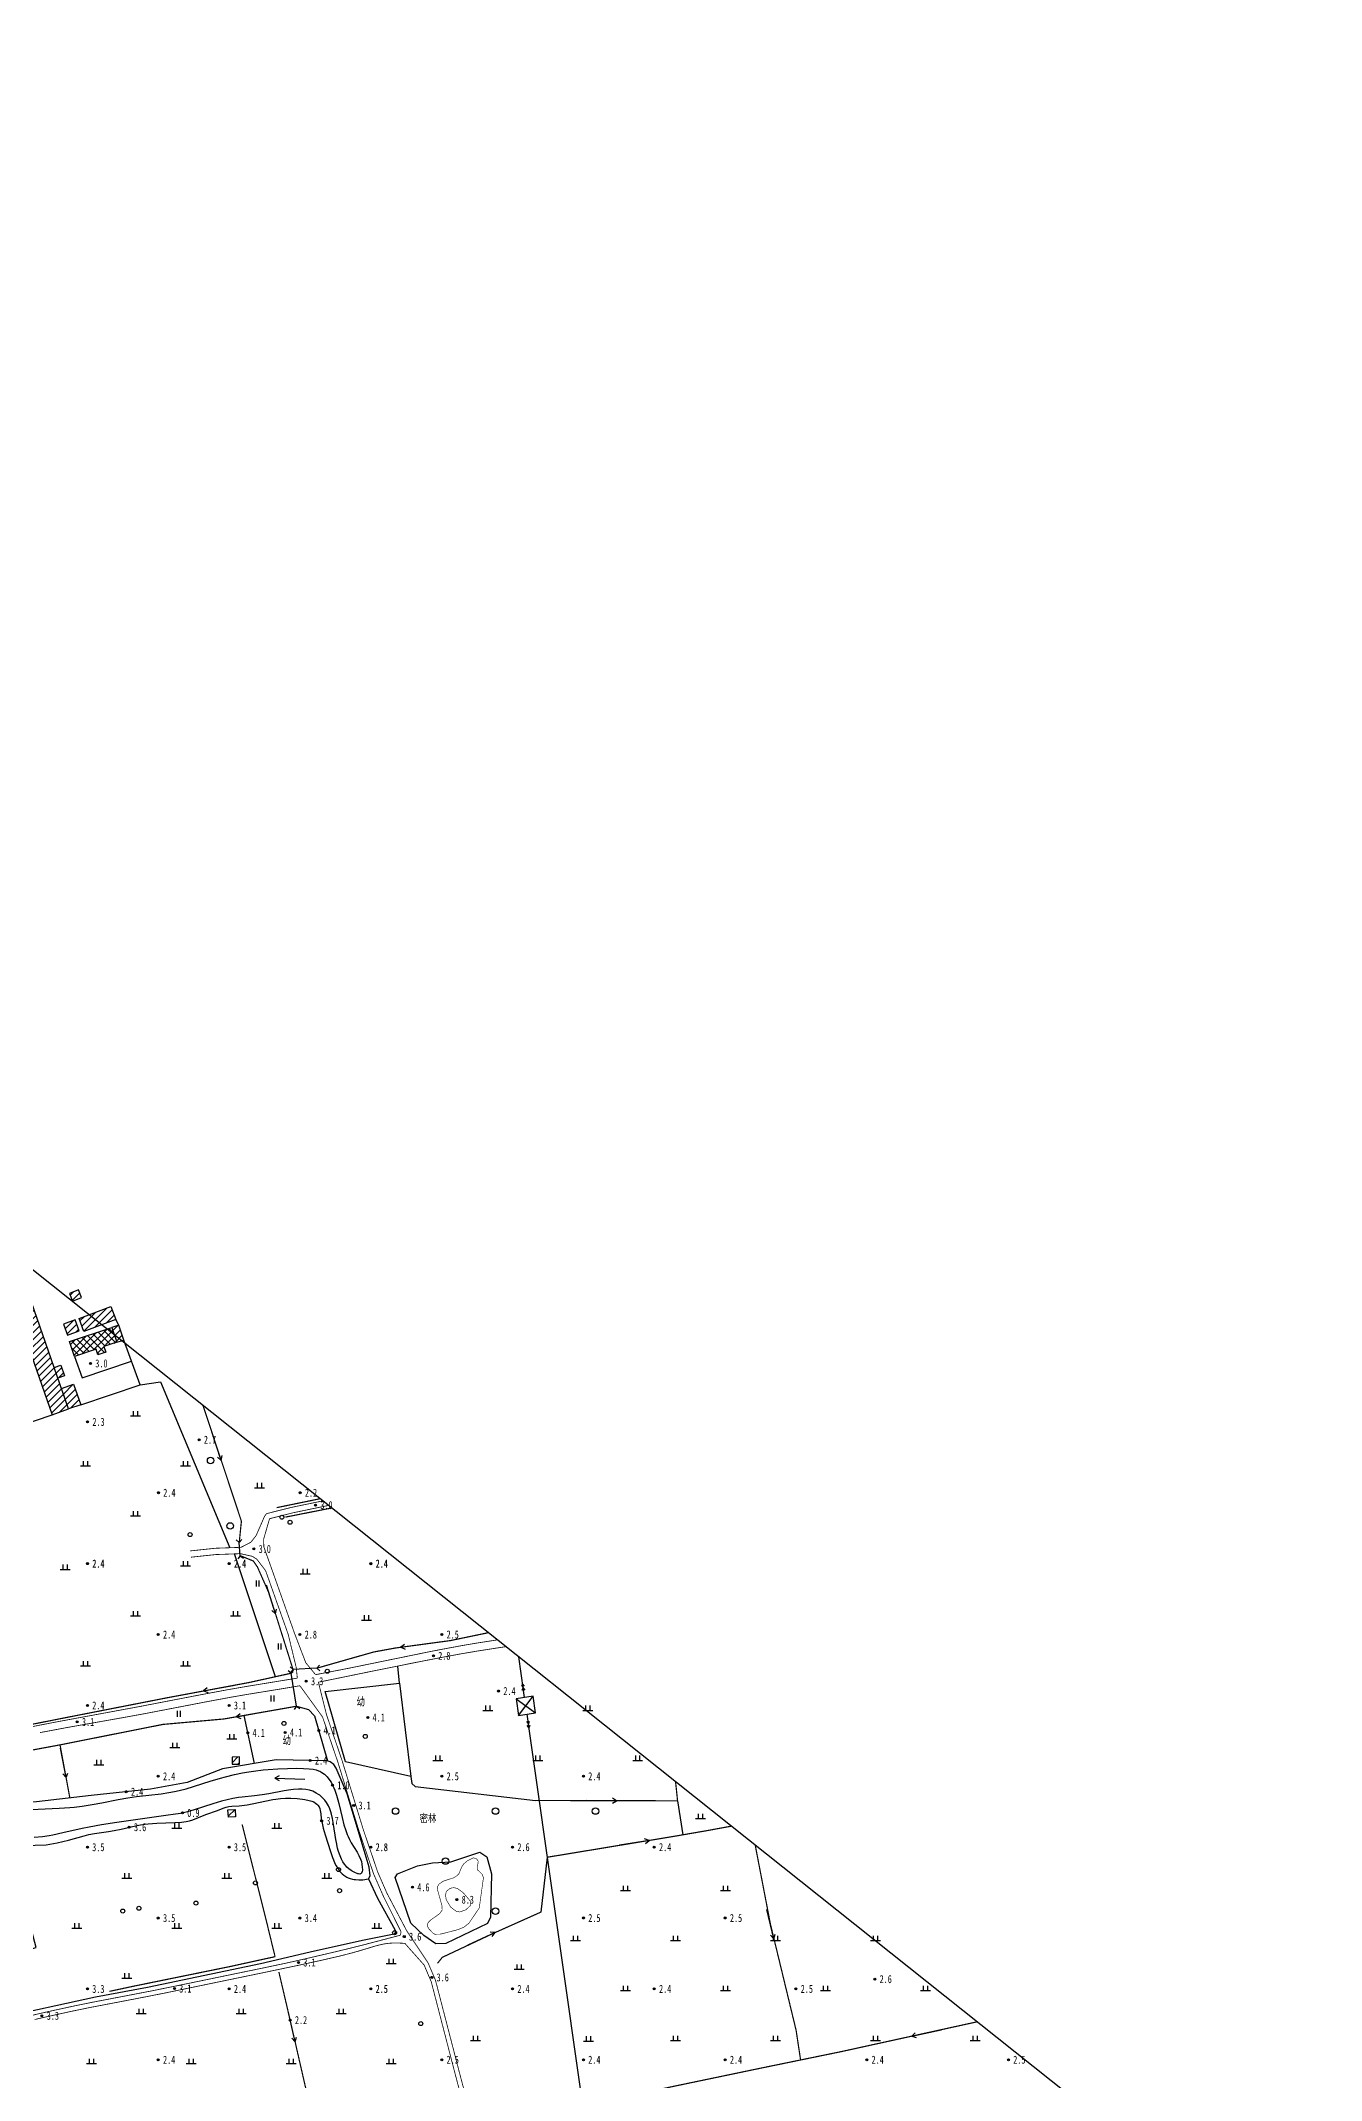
# Model space of a CAD drawing. Header units: metres. Extents: x 494039 to 619385, y 3351420 to 3402703.
# Drawn here: x 581857 to 582497, y 3397069 to 3398088 of the extents above; entities that cross this region are included whole.
import ezdxf
from ezdxf.enums import TextEntityAlignment as Align

# ---------------------------------------------------------------- set-up
doc = ezdxf.new("R2010")
doc.units = ezdxf.units.M
for name, pattern in [('2180', [0]), ('2450', [0]), ('4410a', [0]), ('8521', [0]), ('9610', [0])]:
    doc.linetypes.add(name, pattern=pattern)
for name, color, linetype in [('210100', 130, 'Continuous'), ('220200', 130, 'Continuous'), ('220900', 130, '2180'), ('261301', 141, 'Continuous'), ('310300', 8, 'Continuous'), ('310500', 8, 'Continuous'), ('380202', 8, '2450'), ('440100', 8, 'Continuous'), ('510301', 8, 'Continuous'), ('510303', 8, 'Continuous'), ('541000', 8, 'Continuous'), ('720100', 8, 'Continuous'), ('760201', 8, '8521'), ('810100', 8, '9610'), ('810302', 8, 'Continuous'), ('810501', 8, 'Continuous'), ('810502', 8, 'Continuous'), ('810600', 8, 'Continuous'), ('范围线', 8, 'Continuous')]:
    doc.layers.add(name, color=color, linetype=linetype)
doc.layers.add('710101', color=8, linetype='Continuous', lineweight=0)
pattern_1 = [(45, (0, 0), (-1.767766953, 1.767766953), [])]

# ---------------------------------------------------------------- blocks, each defined once
blk = doc.blocks.new('gc170')
at = {"linetype": 'Continuous'}
blk.add_circle((0, 0), 0.5, dxfattribs=at)
blk = doc.blocks.new('gu')
at = {"flags": 128}
for points in [[(3.75, 0), (-3.75, 0)], [(2.71, -0.6), (3.75, 0), (3.75, 0), (2.71, 0.6)]]:
    blk.add_lwpolyline(points, dxfattribs=at)
blk = doc.blocks.new('p_point')
for radius in [0.25, 0.2, 0.15, 0.1, 0.05]:
    blk.add_circle((0, 0), radius)
blk.add_point((0, 0))
blk = doc.blocks.new('vm')
at = {"linetype": 'Continuous'}
for p, q in [((1.25, 0), (-1.25, 0)), ((-0.5, 0), (-0.5, 1.3)), ((0.5, 1.3), (0.5, 0))]:
    blk.add_line(p, q, dxfattribs=at)
blk = doc.blocks.new('v1')
blk.add_circle((0, 0), 0.8)
blk = doc.blocks.new('ve')
at = {"color": 0, "linetype": 'Continuous'}
for p, q in [((-0.4, 1.5), (-0.4, 0)), ((0.4, 0), (0.4, 1.5))]:
    blk.add_line(p, q, dxfattribs=at)
blk = doc.blocks.new('gc013a')
at = {"linetype": 'Continuous'}
blk.add_line((0.5, 0), (4, 0), dxfattribs=at)
at = {"linetype": 'Continuous', "flags": 128}
for points in [[(2.31, -0.4), (3, 0), (2.31, 0.4)], [(3.31, -0.4), (4, 0), (3.31, 0.4)]]:
    blk.add_lwpolyline(points, dxfattribs=at)
blk = doc.blocks.new('1-3&1-4')
at = {"layer": '310300', "linetype": 'Continuous'}
h = blk.add_hatch(dxfattribs=at)
h.set_pattern_fill('ANSI31', color=8, scale=20, style=0)
h.set_pattern_definition(pattern_1)
h.paths.add_polyline_path([(581836.7328, 3397475.6022), (581862.4683, 3397401.4868), (581870.7025, 3397404.346), (581844.9669, 3397478.4614)])
h = blk.add_hatch(dxfattribs=at)
h.set_pattern_fill('ANSI31', color=8, scale=20, style=0)
h.set_pattern_definition(pattern_1)
h.paths.add_polyline_path([(581875.6546, 3397463.9149), (581871.1548, 3397462.1119), (581872.7234, 3397458.1971), (581877.2233, 3397460.0002)])
h = blk.add_hatch(dxfattribs=at)
h.set_pattern_fill('ANSI31', color=8, scale=20, style=0)
h.set_pattern_definition(pattern_1)
h.paths.add_polyline_path([(581875.9897, 3397449.5079), (581891.918, 3397455.4889), (581894.3141, 3397449.1076), (581878.3858, 3397443.1267)])
h = blk.add_hatch(dxfattribs=at)
h.set_pattern_fill('ANSI31', color=8, scale=20, style=0)
h.set_pattern_definition(pattern_1)
h.paths.add_polyline_path([(581868.1661, 3397446.7473), (581870.1733, 3397441.3108), (581876.0271, 3397443.4721), (581874.0199, 3397448.9086)])
h = blk.add_hatch(dxfattribs=at)
h.set_pattern_fill('ANSI31', color=8, scale=20, style=0)
h.set_pattern_definition(pattern_1)
h.paths.add_polyline_path([(581892.3815, 3397445.0509), (581894.8382, 3397437.6499), (581898.3085, 3397438.8018), (581895.8518, 3397446.2029)])
h = blk.add_hatch(dxfattribs=at)
h.set_pattern_fill('ANSI31', color=8, scale=20, style=0)
h.set_pattern_definition(pattern_1)
h.paths.add_polyline_path([(581865.3505, 3397419.759), (581863.4888, 3397425.1207), (581866.8363, 3397426.2831), (581868.6981, 3397420.9214)])
h = blk.add_hatch(dxfattribs=at)
h.set_pattern_fill('ANSI31', color=8, scale=20, style=0)
h.set_pattern_definition(pattern_1)
h.paths.add_polyline_path([(581870.7025, 3397404.346), (581867.1543, 3397414.5644), (581873.2459, 3397416.6796), (581876.7941, 3397406.4612)])
h = blk.add_hatch(dxfattribs=at)
h.set_pattern_fill('ANSI31', color=8, scale=20, style=0)
h.set_pattern_definition(pattern_1)
h.paths.add_polyline_path([(581952.5049, 3397230.3193), (581952.5063, 3397226.7416), (581956.191, 3397226.743), (581956.1896, 3397230.3826)])
h = blk.add_hatch(dxfattribs=at)
h.set_pattern_fill('ANSI31', color=8, scale=20, style=0)
h.set_pattern_definition(pattern_1)
h.paths.add_polyline_path([(581954.0386, 3397204.1597), (581954.2384, 3397200.528), (581950.6309, 3397200.3295), (581950.431, 3397203.9612)])
at = {"layer": '310500', "linetype": 'Continuous'}
h = blk.add_hatch(dxfattribs=at)
h.set_pattern_fill('ANSI37', color=8, scale=20, style=0)
h.set_pattern_definition([(45, (0, 0), (-1.767766953, 1.767766953), []), (135, (0, 0), (-1.767766953, -1.767766953), [])])
h.paths.add_polyline_path([(581892.3815, 3397445.0509), (581894.8382, 3397437.6499), (581888.4249, 3397435.521), (581889.3519, 3397432.7283), (581885.4063, 3397431.4186), (581884.4763, 3397434.2205), (581873.6874, 3397430.6392), (581871.2337, 3397438.0311)])
at = {"layer": '210100', "color": 141, "linetype": 'Continuous', "flags": 128}
blk.add_lwpolyline([(581848.4382, 3397204.0005), (581866.0692, 3397204.7369), (581871.2807, 3397205.0889), (581873.5216, 3397205.3012), (581877.5909, 3397205.8042), (581882.5146, 3397206.5691), (581887.418, 3397207.4628), (581895.4891, 3397209.1033), (581900.368, 3397209.9819), (581904.7543, 3397210.586), (581916.9834, 3397211.9893), (581920.8693, 3397212.5559), (581923.7597, 3397213.0911), (581925.9875, 3397213.5989), (581929.4584, 3397214.5356), (581941.5159, 3397218.3081), (581946.749, 3397219.8219), (581949.2034, 3397220.4773), (581953.7792, 3397221.598), (581957.6692, 3397222.4208), (581959.6866, 3397222.7851), (581963.2849, 3397223.3231), (581968.1037, 3397223.8764), (581970.5209, 3397224.099), (581975.3712, 3397224.4515), (581980.2474, 3397224.6755), (581984.5447, 3397224.7373), (581988.2622, 3397224.6491), (581991.0049, 3397224.4659), (581992.9769, 3397224.2129), (581994.5723, 3397223.8706), (581995.7972, 3397223.4795), (581996.3872, 3397223.2366), (581997.4596, 3397222.672), (581998.7293, 3397221.7379), (582000.0064, 3397220.4693), (582000.9463, 3397219.2944), (582001.98, 3397217.7083), (582002.5815, 3397216.6076), (582003.3755, 3397214.9034), (582003.8445, 3397213.7375), (582004.6686, 3397211.35), (582005.379, 3397208.9072), (582005.8606, 3397207.0506), (582007.4846, 3397200.1816), (582008.4343, 3397196.4758), (582009.1623, 3397194.058), (582010.0118, 3397191.7067), (582010.4971, 3397190.564), (582011.1791, 3397189.1652), (582012.1269, 3397187.5013), (582015.0227, 3397182.874), (582015.9522, 3397181.1714), (582016.7422, 3397179.3771), (582017.1598, 3397178.1105), (582017.4658, 3397176.7725), (582017.6367, 3397175.3486), (582017.6476, 3397173.92), (582017.5316, 3397173.0465), (582017.4438, 3397172.739), (582017.2312, 3397172.31), (582016.9918, 3397172.0636), (582016.7861, 3397171.9524), (582016.3438, 3397171.8662), (582015.7092, 3397171.9246), (582015.3347, 3397172.0156), (582013.9362, 3397172.5539), (582012.6158, 3397173.2417), (582012.015, 3397173.616), (582010.9199, 3397174.4213), (582009.9532, 3397175.2972), (582009.5133, 3397175.7601), (582008.7126, 3397176.7337), (582007.9266, 3397177.9026), (582007.2107, 3397179.2235), (582006.8316, 3397180.051), (582006.1695, 3397181.7716), (582005.6139, 3397183.5632), (582005.2915, 3397184.7886), (582004.6748, 3397187.6109), (582004.3817, 3397189.2049), (582003.2186, 3397196.689), (582002.6735, 3397199.7048), (582002.1677, 3397201.8461), (582001.8642, 3397202.8951), (582001.3276, 3397204.4352), (582000.6714, 3397205.9277), (581999.6787, 3397207.6578), (581998.8797, 3397208.7606), (581998.4426, 3397209.2855), (581997.5644, 3397210.2043), (581996.3472, 3397211.2357), (581995.7933, 3397211.6338), (581994.6354, 3397212.353), (581992.8035, 3397213.2289), (581991.2168, 3397213.7579), (581989.3905, 3397214.1317), (581987.5377, 3397214.3088), (581985.6638, 3397214.3288), (581983.2982, 3397214.1827), (581981.8693, 3397214.0242), (581978.5154, 3397213.5105), (581970.806, 3397212.034), (581967.5956, 3397211.4864), (581963.708, 3397210.98), (581957.6061, 3397210.3009), (581955.6948, 3397210.0555), (581952.846, 3397209.6048), (581949.9942, 3397208.9989), (581947.1513, 3397208.2475), (581942.9132, 3397206.9556), (581933.5067, 3397203.9347), (581930.1849, 3397203.0029), (581926.6214, 3397202.1979), (581923.1122, 3397201.5946), (581920.5136, 3397201.2139), (581894.9183, 3397197.6421), (581887.1621, 3397196.4401), (581880.9793, 3397195.3329), (581877.453, 3397194.5975), (581867.8348, 3397192.4051), (581862.7885, 3397191.3441), (581860.9478, 3397191.0068), (581857.7146, 3397190.5155), (581853.5322, 3397190.1201)], dxfattribs=at)
at = {"layer": '220200', "color": 141, "linetype": 'Continuous', "const_width": 0.6, "flags": 128}
for points in [[(581956.0747, 3397337.5588), (581957.1599, 3397348.2603), (581937.9656, 3397406.0626)], [(581996.5186, 3397359.4725), (581974.7937, 3397355.0123)], [(581979.2056, 3397350.286), (582002.3389, 3397354.8413)], [(581768.8675, 3397230.1465), (581795.6387, 3397235.5029), (581871.7365, 3397250.5179), (581920.1843, 3397260.0043), (581960.993, 3397267.597), (581982.0928, 3397272.2512), (581982.7758, 3397272.7484), (581982.9755, 3397274.1011), (581970.9625, 3397312.2562), (581965.1619, 3397325.3897), (581963.1252, 3397328.3236), (581956.6084, 3397331.0071)], [(581994.8437, 3397274.7562), (582023.2932, 3397282.8512), (582034.0366, 3397284.8259), (582061.7574, 3397288.568), (582080.6835, 3397292.5032)], [(581770.0667, 3397217.6563), (581811.909, 3397226.3019), (581866.446, 3397236.4278), (581917.862, 3397246.6463), (581948.4173, 3397249.3728), (581984.7986, 3397255.7545)], [(581871.3551, 3397209.9224), (581866.446, 3397236.4278)], [(582174.3016, 3397218.0121), (582175.3115, 3397208.463), (582104.1817, 3397208.6301)], [(581973.9994, 3397130.5585), (581969.0663, 3397150.7736), (581957.4956, 3397196.7327)], [(582202.2184, 3397195.7989), (582190.2535, 3397193.5983), (582172.812, 3397190.5849), (582110.1927, 3397180.2669)], [(582236.8422, 3397078.9169), (582234.5946, 3397093.7869), (582221.7538, 3397146.8342), (582214.1409, 3397186.3123)], [(581973.9994, 3397130.5585), (581951.579, 3397125.6458), (581902.5791, 3397115.6598), (581891.1419, 3397113.2066)], [(581996.3389, 3397034.1861), (581981.5215, 3397098.8693), (581975.8999, 3397122.8974)], [(582075.6957, 3397045.4916), (582114.9151, 3397053.327), (582174.8417, 3397066.0538), (582216.9819, 3397074.8388), (582257.3645, 3397083.131), (582325.1362, 3397097.9943)]]:
    blk.add_lwpolyline(points, dxfattribs=at)
at = {"layer": '220200', "color": 141, "linetype": 'Continuous', "const_width": 0.6, "elevation": 2.196, "flags": 128}
blk.add_lwpolyline([(582107.0583, 3397152.8822), (582082.582, 3397141.9453), (582057.6054, 3397130.2099), (582055.2629, 3397127.2416)], dxfattribs=at)
at = {"layer": '220900', "color": 141, "linetype": 'Continuous'}
for p, q in [((581956.0747, 3397337.5588), (581954.5503, 3397338.8535)), ((581956.6084, 3397331.0071), (581955.3137, 3397329.4827)), ((581956.0747, 3397337.5588), (581957.3694, 3397339.0832)), ((581956.6084, 3397331.0071), (581958.1328, 3397329.7124)), ((581982.0928, 3397272.2512), (581980.4683, 3397273.4179)), ((581982.9755, 3397274.1011), (581981.4855, 3397275.4352)), ((581982.9755, 3397274.1011), (581981.6414, 3397272.6111)), ((581982.0928, 3397272.2512), (581983.2595, 3397273.8757)), ((581994.8437, 3397274.7562), (581996.1778, 3397276.2462)), ((581994.8437, 3397274.7562), (581996.3337, 3397273.4221)), ((581984.7986, 3397255.7545), (581983.6319, 3397254.13)), ((581984.7986, 3397255.7545), (581986.4231, 3397254.5878))]:
    blk.add_line(p, q, dxfattribs=at)
at = {"layer": '220900', "color": 141, "linetype": '2180', "flags": 128}
blk.add_lwpolyline([(581956.6084, 3397331.0071), (581956.0747, 3397337.5588)], dxfattribs=at)
at = {"layer": '220900', "color": 141, "linetype": '2180', "elevation": 2.8813, "flags": 128}
for points in [[(581984.7986, 3397255.7545), (581982.0928, 3397272.2512)], [(581994.8437, 3397274.7562), (581982.9755, 3397274.1011)]]:
    blk.add_lwpolyline(points, dxfattribs=at)
at = {"layer": '310300', "color": 8, "linetype": 'Continuous', "flags": 128}
for points in [[(581836.7328, 3397475.6022), (581862.4683, 3397401.4868), (581870.7025, 3397404.346), (581844.9669, 3397478.4614)], [(581875.9897, 3397449.5079), (581891.918, 3397455.4889), (581894.3141, 3397449.1076), (581878.3858, 3397443.1267)], [(581892.3815, 3397445.0509), (581894.8382, 3397437.6499), (581898.3085, 3397438.8018), (581895.8518, 3397446.2029)], [(581952.5049, 3397230.3193), (581952.5063, 3397226.7416), (581956.191, 3397226.743), (581956.1896, 3397230.3826)], [(581954.0386, 3397204.1597), (581954.2384, 3397200.528), (581950.6309, 3397200.3295), (581950.431, 3397203.9612)]]:
    blk.add_lwpolyline(points, close=True, dxfattribs=at)
for points, elevation in [([(581875.6546, 3397463.9149), (581871.1548, 3397462.1119), (581872.7234, 3397458.1971), (581877.2233, 3397460.0002)], 5.9773), ([(581868.1661, 3397446.7473), (581870.1733, 3397441.3108), (581876.0271, 3397443.4721), (581874.0199, 3397448.9086)], 6.0737), ([(581865.3505, 3397419.759), (581863.4888, 3397425.1207), (581866.8363, 3397426.2831), (581868.6981, 3397420.9214)], 6.1493), ([(581870.7025, 3397404.346), (581867.1543, 3397414.5644), (581873.2459, 3397416.6796), (581876.7941, 3397406.4612)], 6.1827)]:
    blk.add_lwpolyline(points, close=True, dxfattribs=dict(at, elevation=elevation))
at = {"layer": '310500', "color": 8, "linetype": 'Continuous', "flags": 128}
blk.add_lwpolyline([(581892.3815, 3397445.0509), (581894.8382, 3397437.6499), (581888.4249, 3397435.521), (581889.3519, 3397432.7283), (581885.4063, 3397431.4186), (581884.4763, 3397434.2205), (581873.6874, 3397430.6392), (581871.2337, 3397438.0311)], close=True, dxfattribs=at)
at = {"layer": '380202', "color": 8, "linetype": '2450', "elevation": 5.5887, "flags": 128}
for points in [[(581895.8518, 3397446.2029), (581894.3141, 3397449.1076)], [(581876.7941, 3397406.4612), (581906.5744, 3397416.4072), (581898.3085, 3397438.8018)]]:
    blk.add_lwpolyline(points, dxfattribs=at)
at = {"layer": '380202', "color": 8, "linetype": '2450', "flags": 128}
blk.add_lwpolyline([(581873.6874, 3397430.6392), (581877.4986, 3397419.8331), (581902.2051, 3397428.2448)], dxfattribs=at)
at = {"layer": '440100', "color": 8, "linetype": '4410a', "const_width": 0.4, "flags": 128}
for points in [[(581961.9371, 3397337.7494), (581964.5871, 3397341.1783), (581968.7639, 3397350.7627), (581969.7288, 3397352.0074), (581982.3945, 3397355.1796), (581997.8751, 3397358.3931)], [(581931.5942, 3397333.3855), (581944.1477, 3397334.7128), (581956.9903, 3397335.1767), (581961.9371, 3397337.7494)], [(581964.8447, 3397329.2801), (581969.2646, 3397323.5293), (581980.5844, 3397291.5962), (581984.5974, 3397275.0607), (581985.1147, 3397269.7972)], [(581722.8083, 3397219.7189), (581733.5241, 3397220.397), (581736.5341, 3397220.6377), (581742.6673, 3397221.2363), (581745.3431, 3397221.5491), (581750.6827, 3397222.2766), (581756.0023, 3397223.1359), (581758.6528, 3397223.6161), (581764.8254, 3397224.88), (581770.9771, 3397226.32), (581779.3958, 3397228.4758), (581798.4878, 3397233.5651), (581810.0323, 3397236.4004), (581821.1971, 3397238.9502), (581827.9087, 3397240.4248), (581841.3523, 3397243.2813), (581848.0832, 3397244.665), (581863.1538, 3397247.6234), (581906.4699, 3397255.6346), (581936.1821, 3397261.3607), (581950.0741, 3397263.9585), (581960.0431, 3397265.6954), (581985.1147, 3397269.7972)], [(581986.4259, 3397265.9933), (581997.7243, 3397250.4207), (582005.4333, 3397227.7236), (582015.9928, 3397193.3504), (582023.2489, 3397172.0149), (582027.9443, 3397161.2653), (582037.0411, 3397142.906), (582036.5864, 3397141.2656)], [(581534.3266, 3397054.0506), (581537.069, 3397053.6846), (581561.9048, 3397063.9411), (581614.1088, 3397081.8533), (581626.5131, 3397085.1288), (581674.3227, 3397096.2516), (581707.2209, 3397105.1825), (581716.3012, 3397106.2044), (581720.7016, 3397105.7104), (581723.0533, 3397105.3232), (581725.011, 3397104.8738), (581727.5485, 3397104.1246), (581730.0873, 3397103.1837), (581735.4335, 3397101.0566), (581738.1388, 3397100.1368), (581741.4863, 3397099.1504), (581746.0966, 3397097.9578), (581764.7004, 3397093.5206), (581770.7044, 3397092.2196), (581773.4835, 3397091.6766), (581778.7346, 3397090.7794), (581781.9582, 3397090.291), (581788.3251, 3397089.4127), (581792.1255, 3397088.9756), (581794.3665, 3397088.8449), (581796.7634, 3397088.8974), (581798.9838, 3397089.1786), (581801.1865, 3397089.64), (581803.8647, 3397090.3575), (581808.974, 3397091.8396), (581812.3721, 3397092.6653), (581816.8144, 3397093.5583), (581826.0616, 3397095.2267), (581831.8425, 3397096.4225), (581839.5219, 3397098.1821), (581856.4583, 3397102.1664), (581862.8572, 3397103.6072), (581874.0734, 3397106.0375), (581882.3971, 3397107.7228), (581912.8646, 3397113.5634), (581929.6173, 3397116.9741), (581969.3396, 3397125.1747), (581978.6257, 3397127.1402), (581985.1872, 3397128.5919), (581991.908, 3397130.1228), (582006.0753, 3397133.4468), (582016.8914, 3397136.1028), (582036.5864, 3397141.2656)], [(582038.928, 3397137.206), (582048.5518, 3397126.3665), (582052.1031, 3397118.042), (582063.5371, 3397073.9541), (582075.3795, 3397028.9056), (582088.4681, 3396977.0933), (582092.7241, 3396952.9962)]]:
    blk.add_lwpolyline(points, dxfattribs=at)
at = {"layer": '440100', "color": 8, "linetype": 'Continuous', "const_width": 0.4, "flags": 128}
for points in [[(581972.0734, 3397325.0564), (581968.383, 3397335.3871), (581968.2768, 3397339.2458), (581971.1882, 3397349.3252), (581971.3465, 3397349.5294), (581983.0187, 3397352.4528), (582000.7221, 3397356.1278)], [(581931.9262, 3397330.2454), (581944.371, 3397331.5612), (581956.6945, 3397332.0063), (581962.624, 3397330.6671), (581964.8447, 3397329.2801)], [(581972.0734, 3397325.0564), (581983.6147, 3397292.4984), (581989.3691, 3397277.451), (581994.2593, 3397271.5274)], [(581856.4243, 3397242.5555), (581869.6993, 3397245.0535), (581899.0879, 3397250.2589), (581908.2014, 3397251.9143), (581939.6569, 3397257.9668), (581951.6959, 3397260.2108), (581959.8608, 3397261.6221), (581980.2226, 3397264.9343), (581986.4259, 3397265.9933)], [(581995.6497, 3397267.7417), (581999.7939, 3397251.3076), (582007.5695, 3397228.4144), (582018.1289, 3397194.0416), (582025.3439, 3397172.827), (582029.9689, 3397162.2386), (582039.8429, 3397143.4745), (582050.535, 3397127.4388), (582054.2339, 3397118.7683), (582065.7092, 3397074.5213), (582077.5533, 3397029.4659), (582090.647, 3396977.6335), (582097.1208, 3396953.6578)], [(581853.77, 3397099.1446), (581860.1566, 3397100.6004), (581871.8831, 3397103.178), (581881.4572, 3397105.1495), (581904.7864, 3397109.6121), (581917.8968, 3397112.179), (581967.5058, 3397122.4308), (581985.6996, 3397126.2472), (581997.6591, 3397128.8525), (582005.8644, 3397130.7513), (582011.8161, 3397132.2517), (582016.2647, 3397133.4941), (582024.483, 3397135.9884), (582027.0871, 3397136.6378), (582029.4185, 3397137.0715), (582031.6237, 3397137.3097), (582033.6961, 3397137.4051), (582036.3812, 3397137.3501), (582038.928, 3397137.206)]]:
    blk.add_lwpolyline(points, dxfattribs=at)
at = {"layer": '440100', "color": 8, "linetype": '4410a', "const_width": 0.4, "elevation": 3.1979, "flags": 128}
blk.add_lwpolyline([(581994.2593, 3397271.5274), (582010.4872, 3397274.6581), (582050.3591, 3397282.8123), (582057.0134, 3397284.1185), (582067.68, 3397286.0953), (582074.5187, 3397287.2544), (582085.1883, 3397288.9188)], dxfattribs=at)
at = {"layer": '440100', "color": 8, "linetype": 'Continuous', "const_width": 0.4, "elevation": 3.1979, "flags": 128}
blk.add_lwpolyline([(581995.6497, 3397267.7417), (582020.9879, 3397272.93), (582043.9289, 3397277.5459), (582056.2923, 3397279.9478), (582066.9546, 3397281.9282), (582075.1887, 3397283.3304), (582087.3028, 3397285.2109), (582089.457, 3397285.5222)], dxfattribs=at)
at = {"layer": '510303', "color": 8, "linetype": 'Continuous'}
for p, q in [((582094.5252, 3397259.4573), (582104.2342, 3397252.3808)), ((582095.748, 3397251.1314), (582103.0057, 3397260.7096))]:
    blk.add_line(p, q, dxfattribs=at)
at = {"layer": '510303', "color": 8, "linetype": 'Continuous', "flags": 128}
blk.add_lwpolyline([(582094.5252, 3397259.4573), (582095.748, 3397251.1314), (582104.2342, 3397252.3808), (582103.0057, 3397260.7096)], close=True, dxfattribs=at)
at = {"layer": '541000', "color": 8, "linetype": 'Continuous'}
for p, q in [((582098.2643, 3397263.8409), (582095.9378, 3397280.3655)), ((582158.275, 3396843.8936), (582100.5117, 3397247.9995))]:
    blk.add_line(p, q, dxfattribs=at)
at = {"layer": '710101', "color": 8, "linetype": 'Continuous', "const_width": 0.3, "flags": 128}
for points, elevation in [([(582078.224, 3397170.004), (582077.573, 3397171.737), (582075.335, 3397173.905), (582075.197, 3397175.326), (582075.617, 3397178.313), (582074.786, 3397179.447), (582073.243, 3397179.973), (582070.272, 3397178.542), (582068.244, 3397176.815), (582067.31, 3397175.342), (582065.966, 3397172.051), (582065.144, 3397171.147), (582063.449, 3397170.019), (582058.169, 3397168.323), (582055.921, 3397166.764), (582055.123, 3397165.283), (582055.127, 3397164.371), (582057.47, 3397156.074), (582057.577, 3397153.884), (582056.346, 3397152.085), (582051.608, 3397148.708), (582050.686, 3397147.799), (582050.148, 3397146.721), (582050.147, 3397145.909), (582050.978, 3397144.398), (582052.932, 3397142.356), (582053.915, 3397141.776), (582056.784, 3397141.827), (582065.426, 3397144.056), (582068.491, 3397145.326), (582070.988, 3397147.311), (582076.116, 3397154.904)], 6), ([(582071.945, 3397158.004), (582071.602, 3397156.025), (582069.405, 3397153.983), (582066.386, 3397152.906), (582064.587, 3397153.237), (582061.767, 3397155.391), (582059.564, 3397159.139), (582059.257, 3397161.437), (582059.665, 3397163.159), (582061.357, 3397164.59), (582062.423, 3397164.935), (582063.461, 3397165.036), (582065.205, 3397164.652), (582068.032, 3397162.575)], 8)]:
    blk.add_lwpolyline(points, close=True, dxfattribs=dict(at, elevation=elevation))
at = {"layer": '760201', "color": 8, "linetype": '8521', "flags": 128}
for points in [[(582009.2058, 3397228.0054), (581999.1192, 3397263.08), (582036.1553, 3397267.2303), (582041.9627, 3397220.6628)], [(581841.9302, 3397178.5194), (581841.0109, 3397182.5859), (581841.2879, 3397184.5525), (581841.8923, 3397185.3639), (581843.1374, 3397185.8956), (581859.4469, 3397186.465), (581865.0463, 3397187.4576), (581867.9185, 3397188.0849), (581870.7567, 3397188.8316), (581878.4556, 3397191.0415), (581880.783, 3397191.5947), (581883.6119, 3397192.107), (581890.6113, 3397193.1153), (581893.4532, 3397193.5885), (581897.05, 3397194.3601), (581904.2138, 3397196.0339), (581906.7067, 3397196.5077), (581908.8758, 3397196.7988), (581910.4956, 3397196.9512), (581914.8363, 3397197.2143), (581923.9341, 3397197.5872), (581927.2242, 3397197.8306), (581929.4574, 3397198.1295), (581931.1856, 3397198.5004), (581932.88, 3397199.0258), (581939.3981, 3397201.576), (581945.1585, 3397203.6996), (581947.9673, 3397204.7893), (581949.519, 3397205.3038), (581950.7942, 3397205.5871), (581952.3877, 3397205.7765), (581955.9931, 3397205.9727), (581957.441, 3397206.0997), (581960.0777, 3397206.4616), (581962.5824, 3397206.9139), (581972.9555, 3397209.0624), (581974.3429, 3397209.3072), (581976.7803, 3397209.6505), (581979.1515, 3397209.8166), (581981.8066, 3397209.8115), (581984.9976, 3397209.6268), (581987.6448, 3397209.3397), (581988.9587, 3397209.1408), (581991.0873, 3397208.7026), (581992.4209, 3397208.3071), (581993.3251, 3397207.9238), (581994.2545, 3397207.3639), (581994.926, 3397206.8151), (581995.4668, 3397206.2349), (581995.9945, 3397205.4219), (581996.3244, 3397204.6302), (581996.6058, 3397203.5437), (581996.8258, 3397202.0196), (581997.1017, 3397199.4237), (581997.4716, 3397197.3673), (581998.0903, 3397194.8636), (581999.1068, 3397191.419), (582001.7289, 3397183.0835), (582002.7443, 3397180.0962), (582003.1733, 3397178.9655), (582003.9345, 3397177.1932), (582004.593, 3397175.9078), (582005.351, 3397174.6787), (582006.1705, 3397173.5669), (582006.6361, 3397173.016), (582007.5861, 3397172.0413), (582008.4712, 3397171.2828), (582009.4176, 3397170.6145), (582009.914, 3397170.3218), (582010.4807, 3397170.0366), (582011.4969, 3397169.6426), (582012.709, 3397169.3176), (582013.486, 3397169.1716), (582014.273, 3397169.0644), (582015.8626, 3397168.9561), (582017.9225, 3397169.0195), (582020.6586, 3397169.3995), (582025.2537, 3397159.8695), (582034.0331, 3397143.844), (582034.2295, 3397142.7311), (582033.5162, 3397141.8003), (582017.7515, 3397138.6349), (581991.5325, 3397132.803), (581966.6512, 3397126.9219), (581910.21, 3397115.0966), (581884.2519, 3397110.3429), (581835.1164, 3397099.6795), (581834.4117, 3397101.3998), (581829.8761, 3397127.1164), (581830.6797, 3397128.2812), (581832.5741, 3397128.9704), (581854.4749, 3397135.092), (581849.4623, 3397153.8983)], [(582048.3216, 3397141.0947), (582041.9407, 3397147.2923), (582034.0435, 3397170.1656), (582035.226, 3397171.903), (582045.1963, 3397176.0349), (582052.704, 3397177.431), (582061.8739, 3397178.0061), (582076.359, 3397182.849), (582079.909, 3397180.521), (582082.279, 3397172.004), (582081.673, 3397150.2859), (582080.2794, 3397147.2206), (582059.4352, 3397137.1083), (582054.427, 3397136.926)]]:
    blk.add_lwpolyline(points, close=True, dxfattribs=at)
for points in [[(581963.6357, 3397227.1426), (581958.4629, 3397251.1349)], [(581984.7986, 3397255.7545), (581990.7468, 3397254.0376), (581993.7114, 3397251.0067), (582000.214, 3397228.44)], [(582020.6586, 3397169.3995), (582021.6214, 3397170.9623), (582021.0256, 3397175.3202), (582010.0952, 3397211.8914), (582004.609, 3397224.8377), (582003.4333, 3397226.6789), (582001.5033, 3397227.8831), (582000.1098, 3397228.3835), (581974.5146, 3397228.9962), (581947.7843, 3397224.4418), (581930.0595, 3397217.6254), (581911.6665, 3397214.331), (581881.9696, 3397211.1389), (581854.7544, 3397208.0197), (581837.1712, 3397206.2771), (581812.0571, 3397203.6874), (581797.84, 3397204.1898), (581764.4065, 3397205.5206), (581763.3466, 3397206.1803), (581760.3535, 3397211.5128), (581759.6406, 3397213.52), (581758.2402, 3397214.8385), (581756.2914, 3397215.6957), (581745.4743, 3397214.7815), (581735.6079, 3397213.1486), (581724.7852, 3397209.023), (581719.4243, 3397199.9585), (581718.2766, 3397198.8277), (581713.9283, 3397197.5334), (581712.1711, 3397197.0666), (581709.2272, 3397196.3889), (581707.7447, 3397196.0976), (581704.9728, 3397195.6569), (581703.0495, 3397195.4494), (581696.4999, 3397195.0663), (581694.6843, 3397194.841), (581693.2933, 3397194.5603), (581692.2882, 3397194.2781), (581689.2896, 3397193.2477), (581688.0813, 3397192.8868), (581687.141, 3397192.673), (581685.4729, 3397192.4197), (581683.2973, 3397192.259), (581681.834, 3397192.2202), (581676.4365, 3397192.2327), (581673.9935, 3397192.1767), (581670.1074, 3397191.9469), (581667.8962, 3397191.7543), (581664.0415, 3397191.3132), (581661.7967, 3397190.9809), (581658.224, 3397190.323), (581653.7007, 3397189.3352), (581651.1268, 3397188.7166), (581646.6476, 3397187.5406), (581640.8191, 3397185.7779), (581630.8905, 3397182.5532), (581625.5942, 3397180.9264), (581623.0541, 3397180.214), (581617.4338, 3397178.7465), (581610.7616, 3397177.1349), (581606.1283, 3397176.1197), (581604.064, 3397175.7146), (581600.9587, 3397175.1951), (581598.2326, 3397174.8641), (581594.2439, 3397174.5503), (581589.3478, 3397174.3394), (581586.6671, 3397174.2895), (581582.6261, 3397174.317), (581580.819, 3397174.3832), (581578.0884, 3397174.5745), (581576.6618, 3397174.7337), (581574.7791, 3397175.0429), (581573.259, 3397175.4187), (581572.0971, 3397175.8227), (581570.7421, 3397176.4949), (581569.6997, 3397177.2394), (581568.8514, 3397178.01), (581567.8198, 3397179.1243), (581564.7551, 3397182.9642), (581563.3071, 3397184.6805), (581561.7552, 3397186.2418), (581560.3567, 3397187.3303), (581559.6838, 3397187.7391), (581558.9456, 3397188.1041), (581557.8354, 3397188.5213), (581557.2229, 3397188.6978), (581555.4901, 3397189.0291), (581553.9994, 3397189.1433), (581553.0052, 3397189.1496), (581551.0164, 3397189.0334), (581549.7737, 3397188.8941), (581547.043, 3397188.4687), (581545.0619, 3397188.0994), (581527.6364, 3397184.7072), (581522.7197, 3397183.5922), (581520.3325, 3397182.9085), (581519.4328, 3397182.6044), (581517.8508, 3397181.9778), (581516.974, 3397181.5632), (581515.4657, 3397180.7177), (581513.8266, 3397179.6493), (581509.0073, 3397176.2284), (581507.0577, 3397175.0086), (581502.2437, 3397172.2934), (581500.6404, 3397171.2546), (581498.9116, 3397169.9289), (581493.7111, 3397165.3736), (581492.2665, 3397164.2268), (581490.5165, 3397163.0609), (581489.47, 3397162.5151), (581488.9304, 3397162.2845), (581487.6239, 3397161.8772), (581486.216, 3397161.6282), (581484.4328, 3397161.4771), (581480.2874, 3397161.3164), (581477.4239, 3397161.0159), (581474.2949, 3397160.4967), (581464.6839, 3397158.5749), (581441.5233, 3397146.8316), (581437.5628, 3397145.3928)]]:
    blk.add_lwpolyline(points, dxfattribs=at)
at = {"layer": '810100', "color": 8, "linetype": '9610', "flags": 128}
for points in [[(581906.5744, 3397416.4072), (581916.7361, 3397417.9705), (581951.4373, 3397334.9761)], [(581734.2263, 3397357.8599), (581862.4683, 3397401.4868)], [(582041.9627, 3397220.6628), (582042.4079, 3397217.0934), (582044.0152, 3397215.6476), (582104.1817, 3397208.6301)], [(582107.0583, 3397152.8822), (582110.1927, 3397180.2669)]]:
    blk.add_lwpolyline(points, dxfattribs=at)
for points, elevation in [([(581974.2044, 3397270.5111), (581953.6689, 3397331.897)], 2.711), ([(582036.1553, 3397267.2303), (582035.3541, 3397275.7003)], 3.1102), ([(582175.3115, 3397208.463), (582177.9115, 3397191.466)], 2.5163)]:
    blk.add_lwpolyline(points, dxfattribs=dict(at, elevation=elevation))
at = {"layer": '范围线', "color": 8, "flags": 128}
blk.add_lwpolyline([(580974.9971, 3398172.2884), (580158.1729, 3397748.7629), (583102.2681, 3395406.1495), (589376.9328, 3392493.3034), (594318.9563, 3392016.403), (594002.9657, 3392059.9931), (593709.5027, 3392110.274), (593489.39, 3392154.2585), (593446.55, 3392164.1073), (593184.0367, 3392224.4585), (592856.0894, 3392311.9807), (592630.9821, 3392379.424), (592345.2786, 3392474.0542), (592112.8421, 3392558.6278), (591835.9381, 3392668.5492), (591571.4074, 3392783.2499), (591303.4331, 3392909.9936), (591275.2655, 3392923.316), (591065.2798, 3393031.2284), (591019.813, 3393054.5939), (590886.2864, 3393127.1825), (590776.1303, 3393189.2284), (589711.9005, 3393302.4152), (583546.9224, 3396125.8295)], close=True, dxfattribs=at)
at = {"layer": '261301', "color": 141, "linetype": 'Continuous', "xscale": 2, "yscale": 2}
for p, rotation in [((581944.7043, 3397385.7694, 3.0482), 288.3696582893434), ((581971.9447, 3397309.1366, 2.9169), 287.4758441289394), ((582044.3447, 3397286.2174, 2.8991), 187.689514528955), ((581945.6498, 3397264.7424, 2.8991), 190.5371147707554), ((581962.0394, 3397251.7623, 2.9169), 189.9469682417705), ((581868.1148, 3397227.4174, 2.7746), 280.4914886062945), ((581981.4205, 3397219.6072, 0.6126), 178.1726855518321), ((582137.3216, 3397208.5523, 2.196), 359.8633319657673), ((582153.7, 3397187.4358, 2.196), 9.356400794486342), ((582221.7538, 3397146.8342, 3.5553), 283.6083790118062), ((582077.206, 3397139.4193, 2.3205), 24.95804155589866), ((581982.3333, 3397095.315, 3.0462), 282.8692634560874), ((582299.754, 3397092.4264, 3.5553), 192.3705797151739)]:
    blk.add_blockref('gu', p, dxfattribs=dict(at, rotation=rotation))
at = {"layer": '510301', "color": 8, "linetype": 'Continuous', "xscale": 2, "yscale": 2}
for p in [(581977.3948, 3397350.2481, 3.2857), (581931.4961, 3397341.5345, 3.1967), (581981.4724, 3397347.7014, 3.2857), (582000.1135, 3397273.2411, 3.3446), (581964.167, 3397167.4274, 4.0517), (582005.722, 3397174.1048, 3.8337), (581934.4323, 3397157.3307, 4.3706), (582006.2457, 3397163.5506, 3.6705), (581897.8247, 3397153.3679, 4.0161), (581905.901, 3397154.7536, 4.0161), (582033.768, 3397142.5018, 3.8263), (582046.8755, 3397097.1029, 2.5913)]:
    blk.add_blockref('gc170', p, dxfattribs=at)
at = {"layer": '541000', "color": 8, "linetype": 'Continuous', "xscale": 2, "yscale": 2}
for p, rotation in [((582098.9322, 3397259.0973), 98.0142554267743), ((582099.8496, 3397252.746), 278.1348040340203)]:
    blk.add_blockref('gc013a', p, dxfattribs=dict(at, rotation=rotation))
at = {"layer": '720100', "color": 8, "linetype": 'Continuous', "xscale": 2, "yscale": 2, "zscale": 2}
for p in [(581881.691, 3397427.1219, 3.0334), (581880.233, 3397397.9076, 2.3035), (581935.9844, 3397388.9633, 2.7145), (581915.6603, 3397362.4803, 2.3873), (581986.5151, 3397362.4804, 2.2442), (581994.2484, 3397356.2666, 2.9904), (581963.3843, 3397334.3626, 2.9918), (581880.139, 3397327.0126, 2.375), (581880.2328, 3397327.0528, 2.3753), (581950.9938, 3397327.0127, 2.4144), (581951.0876, 3397327.053, 2.4159), (582021.8486, 3397327.0129, 2.3762), (582021.9033, 3397326.9875, 2.3764), (582021.9424, 3397327.0531, 2.3768), (582021.9443, 3397327.0318, 2.377), (581915.5663, 3397291.5853, 2.3881), (581986.4211, 3397291.5854, 2.7938), (582057.3717, 3397291.6045, 2.4645), (582053.1823, 3397280.9827, 2.8391), (581989.5863, 3397268.2514, 3.287), (582085.8038, 3397263.3474, 2.4223), (581875.0127, 3397247.899, 3.0549), (581880.1389, 3397256.1578, 2.3772), (581950.9937, 3397256.1579, 3.1218), (582020.3619, 3397250.1196, 4.0803), (581960.34, 3397242.4287, 4.1), (581979.0643, 3397242.6305, 4.0683), (581995.8341, 3397243.64, 4.0572), (581991.5472, 3397228.5885, 2.3971), (581915.5662, 3397220.7305, 2.3942), (582057.3715, 3397220.7497, 2.5231), (582128.2263, 3397220.7498, 2.4452), (581899.5677, 3397213.0305, 2.3674), (582002.7351, 3397216.2586, 0.9576), (581927.686, 3397202.4279, 0.922), (581997.2869, 3397198.4973, 3.7223), (582013.328, 3397206.1594, 3.0967), (581901.0395, 3397195.3026, 3.5777), (581880.1387, 3397185.303, 3.467), (581950.9935, 3397185.3031, 3.4724), (582021.8483, 3397185.3033, 2.7738), (582021.944, 3397185.3222, 2.7827), (582092.7988, 3397185.3224, 2.587), (582163.6536, 3397185.3225, 2.3696), (582042.7089, 3397165.2693, 4.5966), (582064.9327, 3397159.0588, 8.3044), (581915.5661, 3397149.8757, 3.473), (581986.4208, 3397149.8758, 3.3694), (582128.2262, 3397149.8951, 2.4608), (582199.0809, 3397149.8952, 2.5077), (582038.6341, 3397140.5681, 3.5856), (581985.7285, 3397127.6675, 3.0627), (582052.3707, 3397120.2122, 3.6304), (582273.9449, 3397119.3423, 2.6378), (581880.1386, 3397114.4482, 3.3308), (581923.6357, 3397114.6025, 3.1239), (581950.9934, 3397114.4484, 2.3935), (582021.8482, 3397114.4485, 2.5056), (582021.9439, 3397114.4675, 2.5048), (582092.7987, 3397114.4676, 2.4192), (582163.6535, 3397114.4677, 2.4353), (582234.5083, 3397114.4679, 2.5036), (581857.3913, 3397101.0149, 3.2574), (581981.5215, 3397098.8693, 2.2), (581915.5659, 3397079.0209, 2.4343), (582057.3712, 3397079.0401, 2.4606), (582128.226, 3397079.0403, 2.3974), (582199.0808, 3397079.0404, 2.4263), (582269.9356, 3397079.0406, 2.3972), (582340.7904, 3397079.0407, 2.4643)]:
    blk.add_blockref('p_point', p, dxfattribs=at)
at = {"layer": '810302', "color": 8, "linetype": 'Continuous', "xscale": 2, "yscale": 2}
for p in [(581904.2263, 3397400.6962), (581879.2263, 3397375.6962), (581929.2263, 3397375.6962), (581966.2451, 3397364.7668, 2.6101), (581904.2263, 3397350.6962), (581868.9348, 3397323.9844), (581929.2263, 3397325.6962), (581988.9892, 3397321.7482, 2.6398), (581904.2263, 3397300.6962), (581954.2263, 3397300.6962), (582019.7212, 3397298.6212, 2.6398), (581879.2263, 3397275.6962), (581929.2263, 3397275.6962), (582080.3541, 3397253.4685), (582130.3541, 3397253.4685), (581952.3445, 3397239.2632, 2.7988), (581885.85, 3397226.3318, 2.7988), (581923.8413, 3397234.8879, 2.7988), (582055.3541, 3397228.4685), (582105.3541, 3397228.4685), (582155.3541, 3397228.4685), (581924.8761, 3397194.6795), (581974.8761, 3397194.6795), (582186.7538, 3397199.3876, 2.5656), (581899.8761, 3397169.6795), (581949.8761, 3397169.6795), (581999.8761, 3397169.6795), (582149.2339, 3397163.4205), (582199.2339, 3397163.4205), (581874.8761, 3397144.6795), (581924.8761, 3397144.6795), (581974.8761, 3397144.6795), (582024.8761, 3397144.6795), (582124.2339, 3397138.4205), (582174.2339, 3397138.4205), (582224.2339, 3397138.4205), (582274.2339, 3397138.4205), (582032.107, 3397126.9376), (582096.098, 3397124.0892), (581899.8761, 3397119.6795), (582149.2339, 3397113.4205), (582199.2339, 3397113.4205), (582249.2339, 3397113.4205), (582299.2339, 3397113.4205), (581907.107, 3397101.9376), (581957.107, 3397101.9376), (582007.107, 3397101.9376), (582074.2339, 3397088.4205), (582130.7838, 3397088.1584), (582174.2339, 3397088.4205), (582224.2339, 3397088.4205), (582274.2339, 3397088.4205), (582324.2339, 3397088.4205), (581882.107, 3397076.9376), (581932.107, 3397076.9376), (581982.107, 3397076.9376), (582032.107, 3397076.9376)]:
    blk.add_blockref('vm', p, dxfattribs=at)
at = {"layer": '810501', "color": 8, "linetype": 'Continuous', "xscale": 2, "yscale": 2}
for p in [(581941.7294, 3397378.5931, 2.711), (581951.5234, 3397345.876, 2.711), (582034.2502, 3397203.3189), (582084.2502, 3397203.3189), (582134.2502, 3397203.3189), (582059.2502, 3397178.3189), (582084.2502, 3397153.3189)]:
    blk.add_blockref('v1', p, dxfattribs=at)
at = {"layer": '810502', "color": 8, "linetype": 'Continuous', "xscale": 2, "yscale": 2}
for p in [(581978.4629, 3397247.1426), (582019.1192, 3397240.6628)]:
    blk.add_blockref('gc170', p, dxfattribs=at)
at = {"layer": '810600', "color": 8, "linetype": 'Continuous', "xscale": 2, "yscale": 2}
for p in [(581965.2939, 3397315.6072, 2.711), (581976.3212, 3397284.1008, 2.711), (581972.721, 3397258.108, 2.9708), (581925.8266, 3397250.441, 2.953)]:
    blk.add_blockref('ve', p, dxfattribs=at)
at = {"color": 8, "linetype": 'Continuous', "width": 0.75}
for s, p in [('幼', (582016.8811, 3397258.2215)), ('幼', (581979.8678, 3397238.8667)), ('密林', (582050.4861, 3397199.8924))]:
    blk.add_text(s, height=4, dxfattribs=at).set_placement(p, align=Align.MIDDLE)
at = {"layer": '720100', "color": 8, "width": 0.75}
for s, p in [('3.0', (581884.091, 3397427.1219, 3.0334)), ('2.3', (581882.633, 3397397.9076, 2.3035)), ('2.7', (581938.3844, 3397388.9633, 2.7145)), ('2.4', (581918.0603, 3397362.4803, 2.3873)), ('2.2', (581988.9151, 3397362.4804, 2.2442)), ('3.0', (581996.6484, 3397356.2666, 2.9904)), ('3.0', (581965.7843, 3397334.3626, 2.9918)), ('2.4', (581882.539, 3397327.0126, 2.375)), ('2.4', (581882.6328, 3397327.0528, 2.3753)), ('2.4', (581953.3938, 3397327.0127, 2.4144)), ('2.4', (581953.4876, 3397327.053, 2.4159)), ('2.4', (582024.2486, 3397327.0129, 2.3762)), ('2.4', (582024.3033, 3397326.9875, 2.3764)), ('2.4', (582024.3424, 3397327.0531, 2.3768)), ('2.4', (582024.3443, 3397327.0318, 2.377)), ('2.4', (581917.9663, 3397291.5853, 2.3881)), ('2.8', (581988.8211, 3397291.5854, 2.7938)), ('2.5', (582059.7717, 3397291.6045, 2.4645)), ('2.8', (582055.5823, 3397280.9827, 2.8391)), ('3.3', (581991.9863, 3397268.2514, 3.287)), ('2.4', (582088.2038, 3397263.3474, 2.4223)), ('3.1', (581877.4127, 3397247.899, 3.0549)), ('2.4', (581882.5389, 3397256.1578, 2.3772)), ('3.1', (581953.3937, 3397256.1579, 3.1218)), ('4.1', (582022.7619, 3397250.1196, 4.0803)), ('4.1', (581962.74, 3397242.4287, 4.1)), ('4.1', (581981.4643, 3397242.6305, 4.0683)), ('4.1', (581998.2341, 3397243.64, 4.0572)), ('2.4', (581993.9472, 3397228.5885, 2.3971)), ('2.4', (581917.9662, 3397220.7305, 2.3942)), ('1.0', (582005.1351, 3397216.2586, 0.9576)), ('2.5', (582059.7715, 3397220.7497, 2.5231)), ('2.4', (582130.6263, 3397220.7498, 2.4452)), ('2.4', (581901.9677, 3397213.0305, 2.3674)), ('3.1', (582015.728, 3397206.1594, 3.0967)), ('3.6', (581903.4395, 3397195.3026, 3.5777)), ('0.9', (581930.086, 3397202.4279, 0.922)), ('3.7', (581999.6869, 3397198.4973, 3.7223)), ('3.5', (581882.5387, 3397185.303, 3.467)), ('3.5', (581953.3935, 3397185.3031, 3.4724)), ('2.8', (582024.2483, 3397185.3033, 2.7738)), ('2.8', (582024.344, 3397185.3222, 2.7827)), ('2.6', (582095.1988, 3397185.3224, 2.587)), ('2.4', (582166.0536, 3397185.3225, 2.3696)), ('4.6', (582045.1089, 3397165.2693, 4.5966)), ('8.3', (582067.3327, 3397159.0588, 8.3044)), ('3.5', (581917.9661, 3397149.8757, 3.473)), ('3.4', (581988.8208, 3397149.8758, 3.3694)), ('2.5', (582130.6262, 3397149.8951, 2.4608)), ('2.5', (582201.4809, 3397149.8952, 2.5077)), ('3.6', (582041.0341, 3397140.5681, 3.5856)), ('3.1', (581988.1285, 3397127.6675, 3.0627)), ('3.3', (581882.5386, 3397114.4482, 3.3308)), ('3.1', (581926.0357, 3397114.6025, 3.1239)), ('2.4', (581953.3934, 3397114.4484, 2.3935)), ('2.5', (582024.2482, 3397114.4485, 2.5056)), ('2.5', (582024.3439, 3397114.4675, 2.5048)), ('3.6', (582054.7707, 3397120.2122, 3.6304)), ('2.4', (582095.1987, 3397114.4676, 2.4192)), ('2.4', (582166.0535, 3397114.4677, 2.4353)), ('2.5', (582236.9083, 3397114.4679, 2.5036)), ('2.6', (582276.3449, 3397119.3423, 2.6378)), ('3.3', (581859.7913, 3397101.0149, 3.2574)), ('2.2', (581983.9215, 3397098.8693, 2.2)), ('2.4', (581917.9659, 3397079.0209, 2.4343)), ('2.5', (582059.7712, 3397079.0401, 2.4606)), ('2.4', (582130.626, 3397079.0403, 2.3974)), ('2.4', (582201.4808, 3397079.0404, 2.4263)), ('2.4', (582272.3356, 3397079.0406, 2.3972)), ('2.5', (582343.1904, 3397079.0407, 2.4643))]:
    blk.add_text(s, height=4, dxfattribs=at).set_placement(p, align=Align.MIDDLE_LEFT)

msp = doc.modelspace()

# ---------------------------------------------------------------- block references
msp.add_blockref('1-3&1-4', (0, 0))

doc.saveas('drawing.dxf')
